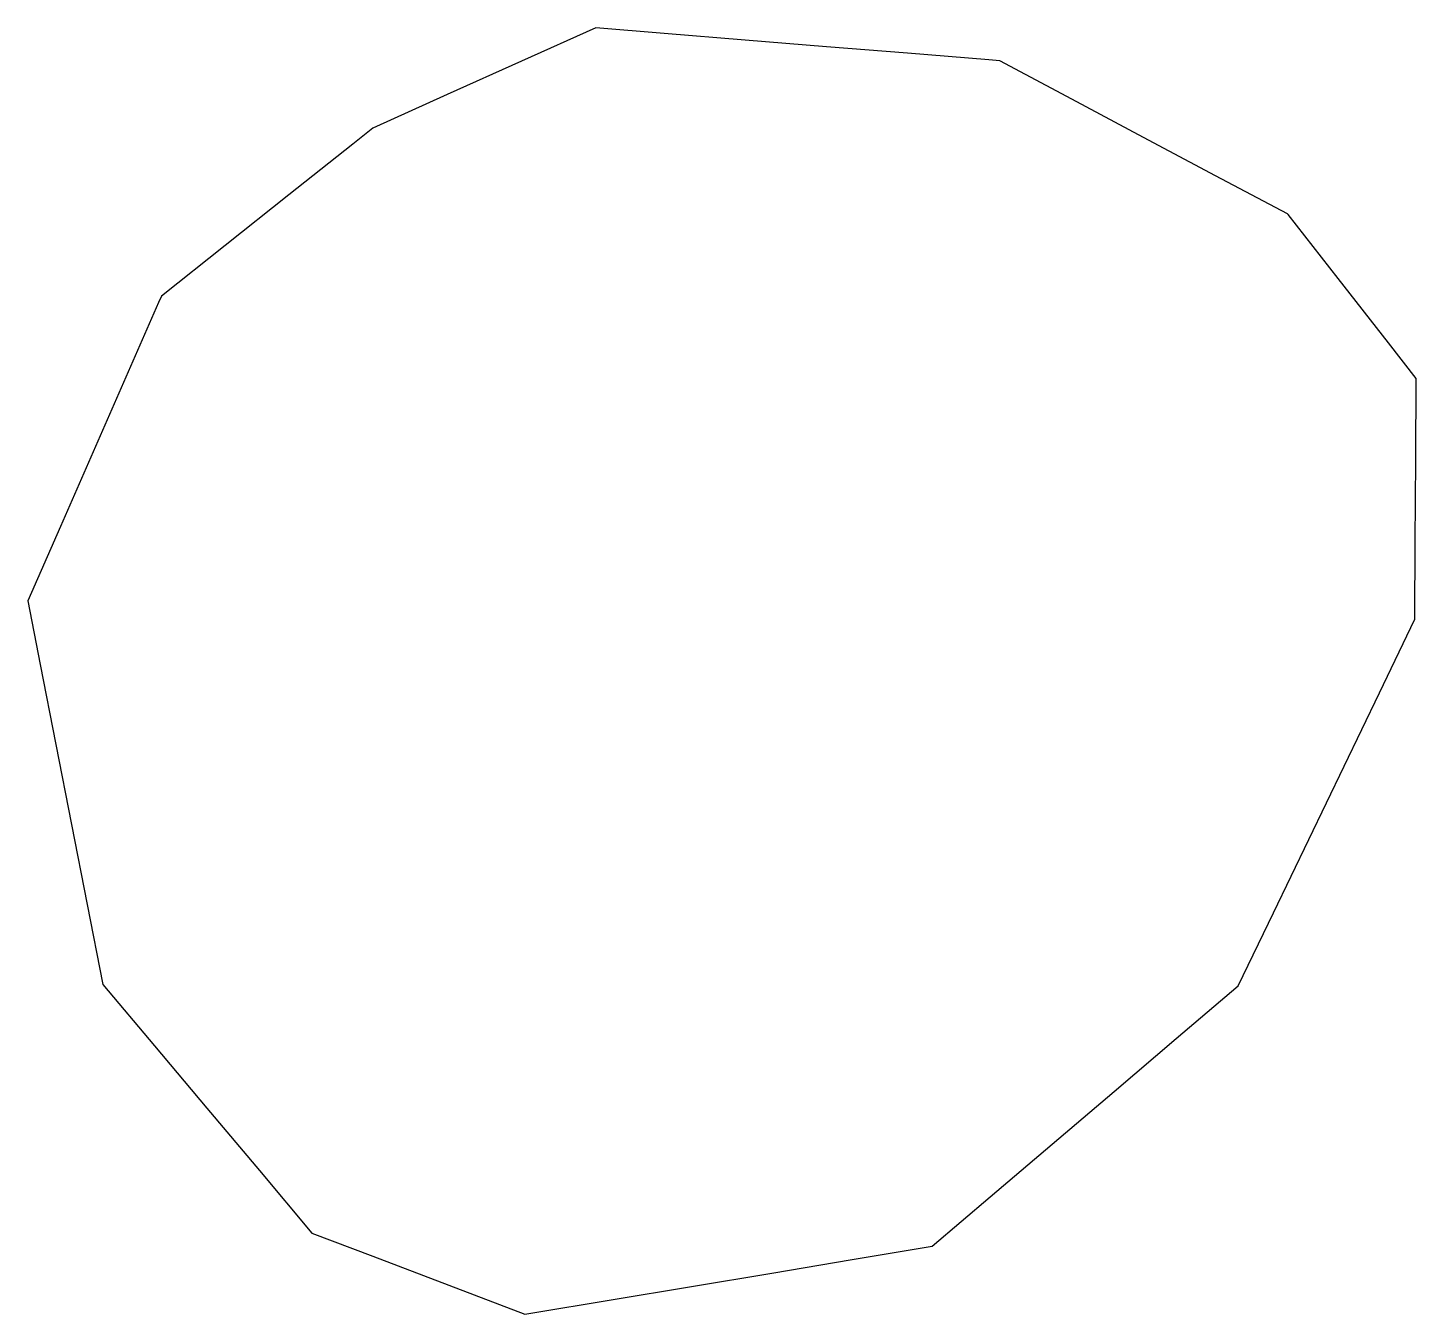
# Model space of a CAD drawing. Header units: millimetres. Extents: x 32 to 3054, y 42 to 5568.
# Drawn here: x 437.14 to 454.18, y 3780.12 to 3795.92 of the extents above; entities that cross this region are included whole.
import ezdxf

# ---------------------------------------------------------------- set-up
doc = ezdxf.new("R2010")
doc.units = ezdxf.units.MM
doc.layers.add('ALL_ISLANDS', color=7, linetype='Continuous')
doc.layers.add('OUTLINE_ISLAND_59', color=7, linetype='Continuous')

msp = doc.modelspace()

# ---------------------------------------------------------------- linework, layer by layer
at = {"layer": 'ALL_ISLANDS'}
msp.add_lwpolyline([(444.1085, 3795.9183), (443.1966, 3795.508), (442.2846, 3795.0976), (441.3727, 3794.6873), (441.1251, 3794.4905), (440.3424, 3793.8682), (439.5596, 3793.2459), (438.7768, 3792.6236), (438.7421, 3792.5445), (438.3404, 3791.6287), (437.9387, 3790.713), (437.537, 3789.7972), (437.1353, 3788.8814), (437.2888, 3788.0992), (437.4813, 3787.1179), (437.6739, 3786.1366), (437.8664, 3785.1553), (438.059, 3784.174), (438.693, 3783.4187), (439.3359, 3782.6528), (439.9789, 3781.8869), (440.6218, 3781.1209), (441.3713, 3780.8356), (442.3058, 3780.4798), (443.2404, 3780.1239), (443.3105, 3780.1356), (444.2968, 3780.3002), (445.2832, 3780.4647), (446.2696, 3780.6292), (447.256, 3780.7938), (448.2423, 3780.9583), (448.9532, 3781.5636), (449.7146, 3782.2119), (450.476, 3782.8602), (451.2374, 3783.5085), (451.9988, 3784.1568), (452.4306, 3785.0526), (452.8648, 3785.9534), (453.299, 3786.8542), (453.7332, 3787.755), (454.1674, 3788.6558), (454.1728, 3789.6116), (454.1785, 3790.6116), (454.1841, 3791.6116), (453.8418, 3792.0503), (453.2266, 3792.8387), (452.6114, 3793.6271), (452.6016, 3793.6323), (451.7189, 3794.1022), (450.8362, 3794.5722), (449.9535, 3795.0421), (449.0708, 3795.512), (448.9357, 3795.5231), (447.939, 3795.6047), (446.9424, 3795.6863), (445.9457, 3795.7679), (444.949, 3795.8495)], close=True, dxfattribs=at)
at = {"layer": 'OUTLINE_ISLAND_59'}
msp.add_lwpolyline([(444.1085, 3795.9183), (443.1966, 3795.508), (442.2846, 3795.0976), (441.3727, 3794.6873), (441.1251, 3794.4905), (440.3424, 3793.8682), (439.5596, 3793.2459), (438.7768, 3792.6236), (438.7421, 3792.5445), (438.3404, 3791.6287), (437.9387, 3790.713), (437.537, 3789.7972), (437.1353, 3788.8814), (437.2888, 3788.0992), (437.4813, 3787.1179), (437.6739, 3786.1366), (437.8664, 3785.1553), (438.059, 3784.174), (438.693, 3783.4187), (439.3359, 3782.6528), (439.9789, 3781.8869), (440.6218, 3781.1209), (441.3713, 3780.8356), (442.3058, 3780.4798), (443.2404, 3780.1239), (443.3105, 3780.1356), (444.2968, 3780.3002), (445.2832, 3780.4647), (446.2696, 3780.6292), (447.256, 3780.7938), (448.2423, 3780.9583), (448.9532, 3781.5636), (449.7146, 3782.2119), (450.476, 3782.8602), (451.2374, 3783.5085), (451.9988, 3784.1568), (452.4306, 3785.0526), (452.8648, 3785.9534), (453.299, 3786.8542), (453.7332, 3787.755), (454.1674, 3788.6558), (454.1728, 3789.6116), (454.1785, 3790.6116), (454.1841, 3791.6116), (453.8418, 3792.0503), (453.2266, 3792.8387), (452.6114, 3793.6271), (452.6016, 3793.6323), (451.7189, 3794.1022), (450.8362, 3794.5722), (449.9535, 3795.0421), (449.0708, 3795.512), (448.9357, 3795.5231), (447.939, 3795.6047), (446.9424, 3795.6863), (445.9457, 3795.7679), (444.949, 3795.8495)], close=True, dxfattribs=at)

doc.saveas('drawing.dxf')
